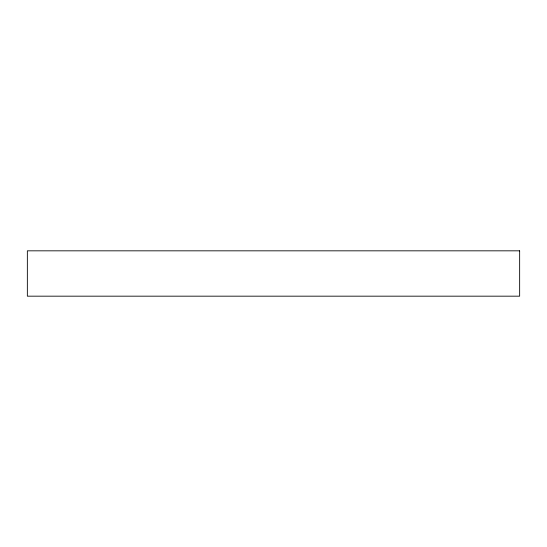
<?xml version="1.0" encoding="UTF-8"?>
<svg xmlns="http://www.w3.org/2000/svg" width="547" height="547" viewBox="0 0 547 547"><rect width="100%" height="100%" fill="white"/><g stroke="black" fill="none" stroke-linecap="round" stroke-linejoin="round"><path stroke-width="0.82" d="M519.65 250.827L27.35 250.827L27.35 296.173L519.65 296.173L519.65 250.827"/></g></svg>
